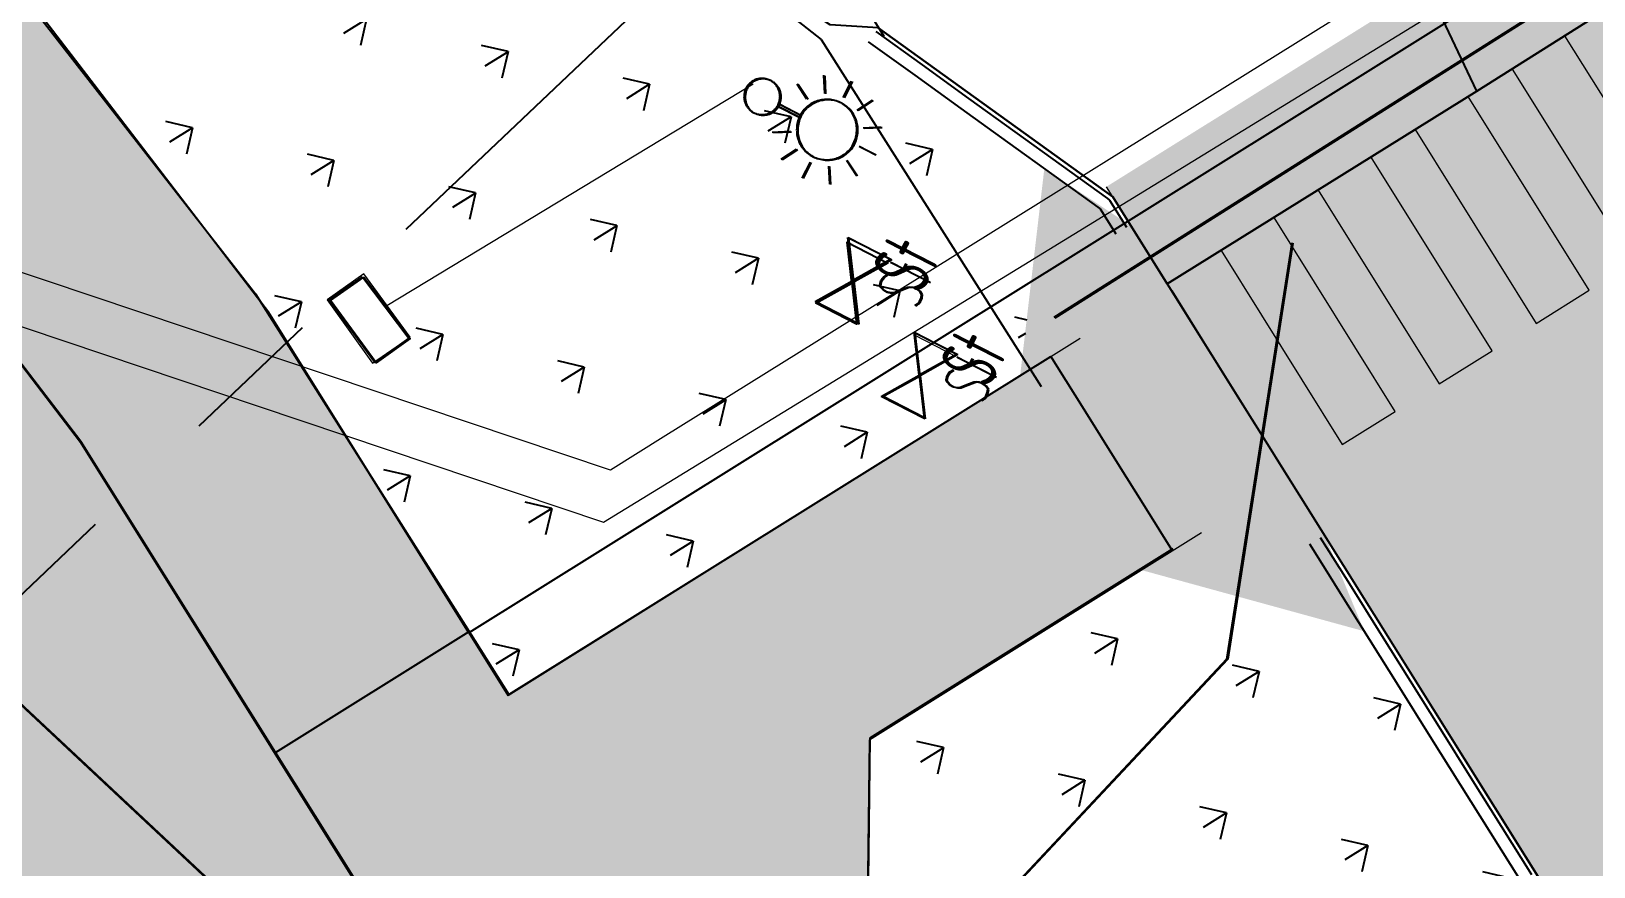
# Model space of a CAD drawing. Header units: metres. Extents: x 507649 to 508899, y 6966965 to 6967377.
# Drawn here: x 507816.89 to 507830.56, y 6967255.94 to 6967263.26 of the extents above; entities that cross this region are included whole.
import ezdxf

# ---------------------------------------------------------------- set-up
doc = ezdxf.new("R2010")
doc.units = ezdxf.units.M
doc.header["$PDMODE"] = 1
doc.linetypes.add('CENTER2', pattern=[10, 6.25, -1.25, 1.25, -1.25])
doc.layers.add('_PROP-BDY', color=6, linetype='Continuous', plot=False)
for name, color, linetype, lineweight in [('A-FLOR', 252, 'Continuous', 5), ('C-PRKG', 252, 'Continuous', 5), ('E_FEAT', 252, 'EXISTING_ELECTRICITY', 0), ('E_UG_LINES', 252, 'EXISTING_ELECTRICITY_UG', 0), ('RW_FEAT', 252, 'Continuous', 0), ('RW_UG_PIPES', 252, 'EXISTING_WAT_RECYCLED', 0), ('W_AG_PIPES_N', 252, 'EXISTING_WATER', 0)]:
    doc.layers.add(name, color=color, linetype=linetype, lineweight=lineweight)
for name, color, linetype in [('C_TEXT_2.5', 7, 'Continuous'), ('E_MANHOLE_PIT', 252, 'Continuous'), ('HATCH_LANDSCAPE', 1, 'Continuous'), ('HATCH_PAVEMENT_CARPARK', 254, 'Continuous'), ('KRB_LIP', 6, 'Continuous'), ('mga2020E_MANHOLE_PIT', 252, 'Continuous'), ('mga2020ROAD_KERB_BACK', 252, 'Continuous'), ('mga2020ROAD_KERB_LIP', 252, 'Continuous'), ('mga2020ROAD_TRACKS', 252, 'Continuous'), ('mga2020STR_POLES', 252, 'Continuous'), ('mga2020W_FEAT', 252, 'Continuous'), ('PAV_CREST SAG', 2, 'Continuous'), ('PAV_FOOTPATH', 101, 'Continuous'), ('ROAD_KERB_BACK', 252, 'Continuous'), ('ROAD_TRACKS', 252, 'Continuous'), ('STR_POLES', 252, 'Continuous'), ('TIN BORDER', 5, 'Continuous'), ('W_FEAT', 252, 'Continuous')]:
    doc.layers.add(name, color=color, linetype=linetype)
doc.layers.add('HATCH_PAVEMENT_FOOTPATH', color=7, linetype='Continuous', true_color=0xffe8a3)
doc.styles.get("Standard").update_dxf_attribs({"font": 'ARIALN.TTF'})
doc.styles.add('Style-INTL_ISO_EQUAL', font='ISOCP.shx')
doc.linetypes.add('EXISTING_ELECTRICITY', pattern='A,2,-2,2,-2,2,-2,["E",Standard,S=2.5,R=0,X=0,Y=-1.25],-3.4,2,-2,2,-2', length=23.4)
doc.linetypes.add('EXISTING_ELECTRICITY_UG', pattern='A,2,-2,2,-2,2,-2,["E-UG",Standard,S=2.5,R=0,X=0,Y=-1.25],-9.15,2,-2,2,-2', length=29.15)
doc.linetypes.add('EXISTING_WAT_RECYCLED', pattern='A,2,-2,2,-2,2,-2,["R",Standard,S=2.5,R=0,X=0,Y=-1.25],-4.4,2,-2,2,-2', length=24.4)
doc.linetypes.add('EXISTING_WATER', pattern='A,2,-2,2,-2,2,-2,["W",Standard,S=2.5,R=0,X=0,Y=-1.25],-4.4,2,-2,2,-2', length=24.4)
pattern_1 = [(212.013854887, (0, 0), (-0.28538859865, -1.2375190291), [0.238125, -1.557926224]), (167.013854887, (0, 0), (-0.28538859868, -1.23751902925), [0.238125, -1.031875]), (257.013854887, (0, 0), (1.23751902925, -0.28538859868), [0.238125, -1.031875])]

# ---------------------------------------------------------------- blocks, each defined once
blk = doc.blocks.new('XD_HATCH')
at = {"layer": 'HATCH_LANDSCAPE', "ltscale": 0.5}
h = blk.add_hatch(dxfattribs=at)
h.set_pattern_fill('GRASS', color=256, scale=0.05)
h.set_pattern_definition(pattern_1)
h.paths.add_polyline_path([(507794.222, 6967274.08), (507799.637, 6967276.387), (507801.684, 6967276.559), (507805.007, 6967276.383), (507808.254, 6967275.649), (507811.378, 6967274.496), (507814.336, 6967272.968), (507817.073, 6967271.072), (507817.745, 6967270.519), (507820.805, 6967267.431), (507821.846, 6967265.767), (507821.79, 6967265.393), (507822.719, 6967263.889), (507823.098, 6967263.741), (507823.805, 6967263.184), (507825.756, 6967262.054), (507825.659, 6967261.151), (507825.544, 6967260.238), (507821.071, 6967257.452), (507818.873, 6967260.93), (507816.037, 6967264.576), (507812.811, 6967267.433), (507809.602, 6967269.303), (507805.862, 6967270.623), (507801.806, 6967271.229), (507798.17, 6967271.049), (507795.569, 6967270.422)])
h = blk.add_hatch(dxfattribs=at)
h.set_pattern_fill('GRASS', color=256, scale=0.05)
h.set_pattern_definition(pattern_1)
h.paths.add_polyline_path([(507773.231, 6967254.54), (507795.189, 6967268.273), (507798.457, 6967269.061), (507801.707, 6967269.222), (507805.377, 6967268.673), (507808.761, 6967267.479), (507811.626, 6967265.822), (507814.67, 6967263.135), (507817.338, 6967259.647), (507819.03, 6967256.943), (507820.403, 6967254.749), (507825.14, 6967249.815), (507839.422, 6967226.928), (507827.015, 6967211.657), (507816.098, 6967209.536), (507803.586, 6967223.895), (507801.469, 6967222.054), (507795.94, 6967228.431), (507787.717, 6967237.882)])
h.paths.add_polyline_path([(507824.757, 6967208.878), (507817.842, 6967207.534), (507820.855, 6967204.075)])
h.paths.add_polyline_path([(507794.222, 6967274.08), (507795.57, 6967270.422), (507794.404, 6967270.141), (507792.722, 6967269.068), (507771.896, 6967256.079), (507768.875, 6967259.555), (507768.65, 6967260.737), (507773.111, 6967262.911), (507788.383, 6967269.83), (507789.065, 6967270.179), (507789.74, 6967270.665), (507790.114, 6967270.979), (507791.612, 6967272.233), (507793.783, 6967273.928)])
h = blk.add_hatch(dxfattribs=at)
h.set_pattern_fill('GRASS', color=256, scale=0.05)
h.set_pattern_definition(pattern_1)
edge = h.paths.add_edge_path()
edge.add_line((507828.555, 6967258.005), (507826.604, 6967258.541))
edge.add_line((507826.604, 6967258.541), (507824.231, 6967257.069))
edge.add_line((507824.231, 6967257.069), (507824.207, 6967255.079))
edge.add_line((507824.207, 6967255.079), (507828.218, 6967248.635))
edge.add_line((507828.218, 6967248.635), (507832.448, 6967251.279))
edge.add_arc((507832.157, 6967251.523), 0.379, 319.9561, 390.168)
edge.add_line((507832.485, 6967251.714), (507828.555, 6967258.005))
at = {"layer": 'HATCH_PAVEMENT_CARPARK'}
h = blk.add_hatch(color=256, dxfattribs=at)
h.dxf.hatch_style = 1
edge = h.paths.add_edge_path()
edge.add_spline(control_points=[(507831.606, 6967265.21), (507831.265, 6967264.998)], knot_values=[3.035082, 3.035082, 4.035082, 4.035082], weights=[1, 1], degree=1, periodic=0)
edge.add_spline(control_points=[(507831.265, 6967264.998), (507829.701, 6967264.021)], knot_values=[2.035082, 2.035082, 3.035082, 3.035082], weights=[1, 1], degree=1, periodic=0)
edge.add_spline(control_points=[(507829.701, 6967264.021), (507828.586, 6967263.324)], knot_values=[1.499683, 1.499683, 2.035082, 2.035082], weights=[1, 1], degree=1, periodic=0)
edge.add_line((507828.586, 6967263.324), (507826.3, 6967261.896))
edge.add_line((507826.3, 6967261.896), (507828.211, 6967258.838))
edge.add_line((507828.211, 6967258.838), (507832.612, 6967251.793))
edge.add_arc((507832.171, 6967251.525), 0.516, -46.2921, 31.2496, ccw=False)
edge.add_line((507832.528, 6967251.152), (507828.298, 6967248.508))
edge.add_line((507828.298, 6967248.508), (507834.868, 6967237.992))
edge.add_line((507834.868, 6967237.992), (507839.098, 6967240.635))
edge.add_arc((507839.266, 6967239.888), 0.765, 41.8437, 102.6277, ccw=False)
edge.add_line((507839.835, 6967240.399), (507840.636, 6967239.117))
edge.add_arc((507839.99, 6967239.015), 0.655, -54.842, 9.002, ccw=False)
edge.add_line((507840.367, 6967238.479), (507836.192, 6967235.871))
edge.add_line((507836.192, 6967235.871), (507842.869, 6967225.185))
edge.add_line((507842.869, 6967225.185), (507844.161, 6967223.118))
edge.add_line((507844.161, 6967223.118), (507853.466, 6967208.224))
edge.add_line((507853.466, 6967208.224), (507857.698, 6967210.865))
edge.add_arc((507857.878, 6967210.383), 0.514, 32.6567, 110.4711, ccw=False)
edge.add_line((507858.311, 6967210.661), (507859.105, 6967209.389))
edge.add_line((507859.105, 6967209.389), (507864.703, 6967212.886))
edge.add_line((507864.703, 6967212.886), (507863.908, 6967214.158))
edge.add_arc((507864.332, 6967214.423), 0.5, 121.996, 211.9999, ccw=False)
edge.add_line((507864.067, 6967214.847), (507868.223, 6967217.443))
edge.add_line((507868.223, 6967217.443), (507858.95, 6967232.285))
edge.add_line((507858.95, 6967232.285), (507854.794, 6967229.688))
edge.add_arc((507854.528, 6967230.106), 0.495, 211.4621, 302.5322, ccw=False)
edge.add_line((507854.105, 6967229.848), (507853.311, 6967231.12))
edge.add_arc((507853.734, 6967231.385), 0.499, 121.9038, 212.0841, ccw=False)
edge.add_line((507853.47, 6967231.809), (507857.625, 6967234.405))
edge.add_line((507857.625, 6967234.405), (507851.002, 6967245.006))
edge.add_line((507851.002, 6967245.006), (507846.923, 6967242.455))
edge.add_arc((507846.658, 6967242.879), 0.5, 211.996, 301.996, ccw=False)
edge.add_line((507846.234, 6967242.614), (507845.439, 6967243.886))
edge.add_arc((507845.863, 6967244.151), 0.5, 121.996, 211.996, ccw=False)
edge.add_line((507845.598, 6967244.575), (507849.678, 6967247.126))
edge.add_line((507849.678, 6967247.126), (507843.054, 6967257.727))
edge.add_line((507843.054, 6967257.727), (507842.22, 6967257.202))
edge.add_line((507842.22, 6967257.202), (507838.899, 6967255.131))
edge.add_arc((507838.634, 6967255.555), 0.5, 211.9931, 301.9996, ccw=False)
edge.add_line((507838.21, 6967255.29), (507833.485, 6967262.874))
edge.add_line((507833.485, 6967262.874), (507831.898, 6967265.393))
edge.add_line((507831.898, 6967265.393), (507831.606, 6967265.21))
at = {"layer": 'HATCH_PAVEMENT_FOOTPATH'}
h = blk.add_hatch(color=256, dxfattribs=at)
h.dxf.hatch_style = 1
h.paths.add_polyline_path([(507837.674, 6967229.365), (507837.66, 6967229.366), (507837.65, 6967229.36)], flags=17)
h.paths.add_polyline_path([(507818.855, 6967260.959), (507815.988, 6967264.639), (507812.8, 6967267.453), (507809.602, 6967269.303), (507805.862, 6967270.623), (507801.806, 6967271.229), (507798.17, 6967271.049), (507794.404, 6967270.141), (507771.896, 6967256.079), (507773.231, 6967254.54), (507795.189, 6967268.273), (507798.457, 6967269.061), (507801.707, 6967269.222), (507805.377, 6967268.673), (507808.761, 6967267.479), (507811.626, 6967265.822), (507814.67, 6967263.135), (507817.327, 6967259.667), (507819.03, 6967256.943), (507820.723, 6967258.002)])
h.paths.add_polyline_path([(507824.757, 6967208.878), (507820.855, 6967204.075), (507817.842, 6967207.534)], flags=16)
h.paths.add_polyline_path([(507775.2, 6967252.277), (507773.231, 6967254.54), (507771.896, 6967256.079), (507768.875, 6967259.555), (507765.433, 6967257.405), (507766.528, 6967255.653), (507766.711, 6967255.442), (507767.008, 6967255.096), (507767.548, 6967254.475), (507769.136, 6967252.736), (507770.042, 6967251.71), (507770.691, 6967250.96), (507784.442, 6967235.056), (507795.488, 6967222.359), (507798.546, 6967218.885), (507825.752, 6967187.514), (507829.311, 6967190.607), (507824.766, 6967203.095), (507841.624, 6967217.742), (507841.636, 6967217.752), (507842.574, 6967216.249), (507846.702, 6967218.854), (507843.954, 6967223.166), (507842.821, 6967224.979), (507836.04, 6967235.833), (507834.874, 6967237.698), (507828.091, 6967248.556), (507828.218, 6967248.635), (507824.207, 6967255.079), (507824.231, 6967257.069), (507826.604, 6967258.541), (507828.555, 6967258.005), (507828.211, 6967258.838), (507826.515, 6967261.552), (507825.756, 6967262.054), (507825.544, 6967260.238), (507821.071, 6967257.452), (507820.723, 6967258.002), (507819.03, 6967256.943), (507820.403, 6967254.749), (507825.14, 6967249.815), (507839.422, 6967226.928), (507827.015, 6967211.657), (507816.098, 6967209.536), (507803.586, 6967223.895), (507801.469, 6967222.054), (507795.929, 6967228.451), (507787.704, 6967237.904)])
blk = doc.blocks.new('BAC S ELPS')
for p, q in [((-2.0922, 3.7857), (-2.2711, 3.681)), ((-1.909, 3.8815), (-2.0922, 3.7857)), ((-1.7216, 3.9683), (-1.909, 3.8815)), ((-1.5306, 4.046), (-1.7216, 3.9683)), ((-1.3362, 4.1143), (-1.5306, 4.046)), ((-1.1388, 4.1732), (-1.3362, 4.1143)), ((-0.9387, 4.2227), (-1.1388, 4.1732)), ((-0.7364, 4.2624), (-0.9387, 4.2227)), ((-0.5322, 4.2924), (-0.7364, 4.2624)), ((-0.3263, 4.3125), (-0.5322, 4.2924)), ((-0.1193, 4.3226), (-0.3263, 4.3125)), ((0.0887, 4.3225), (-0.1193, 4.3226)), ((0.2971, 4.3122), (0.0887, 4.3225)), ((0.5057, 4.2915), (0.2971, 4.3122)), ((0.7141, 4.2602), (0.5057, 4.2915)), ((0.9219, 4.2184), (0.7141, 4.2602)), ((1.1288, 4.1658), (0.9219, 4.2184)), ((1.3344, 4.1023), (1.1288, 4.1658)), ((1.5385, 4.0278), (1.3344, 4.1023)), ((1.7405, 3.9422), (1.5385, 4.0278)), ((1.9403, 3.8453), (1.7405, 3.9422)), ((2.3221, 3.6233), (2.1349, 3.7385)), ((14.8872, 0.7761), (14.6755, 5.08)), ((-4.2829, 0.1895), (-4.2879, -0.0288)), ((-4.2671, 0.409), (-4.2829, 0.1895)), ((-4.2405, 0.6295), (-4.2671, 0.409)), ((-4.2029, 0.8506), (-4.2405, 0.6295)), ((-4.1542, 1.0718), (-4.2029, 0.8506)), ((-4.0942, 1.293), (-4.1542, 1.0718)), ((-4.0228, 1.5138), (-4.0942, 1.293)), ((-3.9398, 1.7338), (-4.0228, 1.5138)), ((-3.8451, 1.9528), (-3.9398, 1.7338)), ((-3.7385, 2.1703), (-3.8451, 1.9528)), ((-3.6234, 2.3574), (-3.7385, 2.1703)), ((-3.5003, 2.5369), (-3.6234, 2.3574)), ((-3.3695, 2.7085), (-3.5003, 2.5369)), ((-3.2316, 2.8722), (-3.3695, 2.7085)), ((-3.0867, 3.0279), (-3.2316, 2.8722)), ((-2.9352, 3.1753), (-3.0867, 3.0279)), ((-2.7776, 3.3145), (-2.9352, 3.1753)), ((-2.6141, 3.4452), (-2.7776, 3.3145)), ((-2.4452, 3.5674), (-2.6141, 3.4452)), ((-2.2711, 3.681), (-2.4452, 3.5674)), ((2.5014, 3.5001), (2.3221, 3.6233)), ((2.673, 3.3692), (2.5014, 3.5001)), ((2.8365, 3.2308), (2.673, 3.3692)), ((2.9918, 3.0854), (2.8365, 3.2308)), ((3.1389, 2.9332), (2.9918, 3.0854)), ((3.2775, 2.7745), (3.1389, 2.9332)), ((3.4076, 2.6097), (3.2775, 2.7745)), ((3.5289, 2.4391), (3.4076, 2.6097)), ((3.6414, 2.2631), (3.5289, 2.4391)), ((3.7449, 2.0818), (3.6414, 2.2631)), ((3.8393, 1.8957), (3.7449, 2.0818)), ((3.9243, 1.7051), (3.8393, 1.8957)), ((3.9999, 1.5102), (3.9243, 1.7051)), ((4.066, 1.3115), (3.9999, 1.5102)), ((4.1224, 1.1091), (4.066, 1.3115)), ((4.1689, 0.9035), (4.1224, 1.1091)), ((4.2054, 0.695), (4.1689, 0.9035)), ((4.2318, 0.4839), (4.2054, 0.695)), ((4.2479, 0.2704), (4.2318, 0.4839)), ((4.2536, 0.055), (4.2479, 0.2704)), ((4.2487, -0.1621), (4.2536, 0.055)), ((10.6539, -0.5997), (8.3255, 2.9986)), ((19.2616, -0.1764), (21.2372, 3.6689)), ((-4.2879, -0.0288), (-4.2823, -0.2456)), ((-4.2823, -0.2456), (-4.2663, -0.4604)), ((-4.2663, -0.4604), (-4.2401, -0.6731)), ((-4.2401, -0.6731), (-4.2036, -0.8831)), ((-4.2036, -0.8831), (-4.1572, -1.0902)), ((-4.1572, -1.0902), (-4.1009, -1.2941)), ((-4.1009, -1.2941), (-4.0349, -1.4945)), ((-4.0349, -1.4945), (-3.9594, -1.6909)), ((-3.9594, -1.6909), (-3.8744, -1.8831)), ((-3.8744, -1.8831), (-3.7801, -2.0707)), ((-3.7801, -2.0707), (-3.6766, -2.2535)), ((-3.6766, -2.2535), (-3.5642, -2.431)), ((-3.5642, -2.431), (-3.4429, -2.6029)), ((-3.4429, -2.6029), (-3.3128, -2.769)), ((-3.3128, -2.769), (-3.1742, -2.9288)), ((-3.1742, -2.9288), (-3.0271, -3.0821)), ((-3.0271, -3.0821), (-2.8718, -3.2284)), ((-2.8718, -3.2284), (-2.7083, -3.3676)), ((-2.7083, -3.3676), (-2.5368, -3.4992)), ((-2.5368, -3.4992), (-2.3574, -3.6229)), ((-2.3574, -3.6229), (-2.1703, -3.7383)), ((2.0621, -3.7621), (2.2435, -3.6584)), ((2.2435, -3.6584), (2.4195, -3.5455)), ((2.4195, -3.5455), (2.5898, -3.4237)), ((2.5898, -3.4237), (2.7541, -3.2929)), ((2.7541, -3.2929), (2.912, -3.1534)), ((2.912, -3.1534), (3.0632, -3.0051)), ((3.0632, -3.0051), (3.2073, -2.8484)), ((3.2073, -2.8484), (3.344, -2.6831)), ((3.344, -2.6831), (3.4729, -2.5096)), ((3.4729, -2.5096), (3.5938, -2.3279)), ((3.5938, -2.3279), (3.7063, -2.138)), ((3.6689, -2.2225), (8.8194, -4.833)), ((3.7063, -2.138), (3.8126, -1.9204)), ((3.8126, -1.9204), (3.907, -1.7014)), ((3.907, -1.7014), (3.9898, -1.4817)), ((3.9511, -1.6933), (9.0664, -4.3391)), ((3.9898, -1.4817), (4.061, -1.2613)), ((4.061, -1.2613), (4.1208, -1.0407)), ((4.1208, -1.0407), (4.1693, -0.8201)), ((4.1693, -0.8201), (4.2067, -0.6)), ((4.2067, -0.6), (4.2331, -0.3805)), ((4.2331, -0.3805), (4.2487, -0.1621)), ((9.5037, -3.6506), (9.2974, -3.9497)), ((9.7227, -3.3645), (9.5037, -3.6506)), ((9.9538, -3.0916), (9.7227, -3.3645)), ((10.1964, -2.8322), (9.9538, -3.0916)), ((10.45, -2.5863), (10.1964, -2.8322)), ((10.7139, -2.3542), (10.45, -2.5863)), ((10.9877, -2.1361), (10.7139, -2.3542)), ((11.2705, -1.9323), (10.9877, -2.1361)), ((11.562, -1.7428), (11.2705, -1.9323)), ((11.8615, -1.568), (11.562, -1.7428)), ((12.1684, -1.4079), (11.8615, -1.568)), ((12.4821, -1.2629), (12.1684, -1.4079)), ((12.8021, -1.133), (12.4821, -1.2629)), ((13.1277, -1.0186), (12.8021, -1.133)), ((13.4584, -0.9198), (13.1277, -1.0186)), ((13.7936, -0.8368), (13.4584, -0.9198)), ((14.1326, -0.7698), (13.7936, -0.8368)), ((14.475, -0.719), (14.1326, -0.7698)), ((14.82, -0.6846), (14.475, -0.719)), ((15.1672, -0.6668), (14.82, -0.6846)), ((15.5159, -0.6658), (15.1672, -0.6668)), ((15.8656, -0.6818), (15.5159, -0.6658)), ((16.2156, -0.7151), (15.8656, -0.6818)), ((16.5655, -0.7657), (16.2156, -0.7151)), ((16.9144, -0.834), (16.5655, -0.7657)), ((17.262, -0.92), (16.9144, -0.834)), ((17.6076, -1.0241), (17.262, -0.92)), ((17.9507, -1.1464), (17.6076, -1.0241)), ((18.2905, -1.2871), (17.9507, -1.1464)), ((18.6266, -1.4464), (18.2905, -1.2871)), ((19.2626, -1.8127), (18.951, -1.6224)), ((19.5611, -2.0169), (19.2626, -1.8127)), ((19.8463, -2.2342), (19.5611, -2.0169)), ((20.1181, -2.4642), (19.8463, -2.2342)), ((20.3762, -2.7063), (20.1181, -2.4642)), ((20.6203, -2.96), (20.3762, -2.7063)), ((20.8503, -3.2247), (20.6203, -2.96)), ((21.0659, -3.4998), (20.8503, -3.2247)), ((21.2669, -3.7848), (21.0659, -3.4998)), ((22.5778, -3.175), (26.2114, -0.8114)), ((-2.1703, -3.7383), (-1.9528, -3.8418)), ((-1.9528, -3.8418), (-1.7338, -3.9338)), ((-1.7338, -3.9338), (-1.5138, -4.0145)), ((-1.5138, -4.0145), (-1.2931, -4.0839)), ((-1.2931, -4.0839), (-1.072, -4.1422)), ((-1.072, -4.1422), (-0.8508, -4.1895)), ((-0.8508, -4.1895), (-0.6299, -4.2259)), ((-0.6299, -4.2259), (-0.4096, -4.2516)), ((-0.4096, -4.2516), (-0.1903, -4.2666)), ((-0.1903, -4.2666), (0.0278, -4.2711)), ((0.0278, -4.2711), (0.2442, -4.2651)), ((0.2442, -4.2651), (0.4586, -4.2489)), ((0.4586, -4.2489), (0.6707, -4.2225)), ((0.6707, -4.2225), (0.8802, -4.186)), ((0.8802, -4.186), (1.0866, -4.1395)), ((1.0866, -4.1395), (1.2897, -4.0832)), ((1.2897, -4.0832), (1.4892, -4.0172)), ((1.4892, -4.0172), (1.6846, -3.9416)), ((1.6846, -3.9416), (1.8757, -3.8565)), ((1.8757, -3.8565), (2.0621, -3.7621)), ((8.2363, -7.1948), (8.2112, -7.5601)), ((8.2794, -6.8278), (8.2363, -7.1948)), ((8.3407, -6.4599), (8.2794, -6.8278)), ((8.4204, -6.0915), (8.3407, -6.4599)), ((8.5189, -5.7231), (8.4204, -6.0915)), ((8.6363, -5.3554), (8.5189, -5.7231)), ((8.7729, -4.9889), (8.6363, -5.3554)), ((8.9288, -4.6241), (8.7729, -4.9889)), ((9.1044, -4.2616), (8.9288, -4.6241)), ((9.2974, -3.9497), (9.1044, -4.2616)), ((21.4531, -4.0792), (21.2669, -3.7848)), ((21.6243, -4.3824), (21.4531, -4.0792)), ((21.7803, -4.6937), (21.6243, -4.3824)), ((21.9208, -5.0128), (21.7803, -4.6937)), ((22.0456, -5.339), (21.9208, -5.0128)), ((22.1545, -5.6717), (22.0456, -5.339)), ((22.2473, -6.0105), (22.1545, -5.6717)), ((22.3237, -6.3547), (22.2473, -6.0105)), ((22.3836, -6.7039), (22.3237, -6.3547)), ((22.4267, -7.0574), (22.3836, -6.7039)), ((22.4528, -7.4147), (22.4267, -7.0574)), ((23.9536, -7.4083), (28.2575, -7.1966)), ((6.738, -8.2902), (2.4341, -8.5019)), ((8.2112, -7.5601), (8.2039, -7.9234)), ((8.2039, -7.9234), (8.2141, -8.2839)), ((8.2141, -8.2839), (8.2416, -8.6412)), ((8.2416, -8.6412), (8.2862, -8.9947)), ((8.2862, -8.9947), (8.3476, -9.3438)), ((8.3476, -9.3438), (8.4255, -9.688)), ((8.4255, -9.688), (8.5199, -10.0268)), ((8.5199, -10.0268), (8.6304, -10.3596)), ((8.6304, -10.3596), (8.7568, -10.6857)), ((8.7568, -10.6857), (8.8988, -11.0048)), ((8.8988, -11.0048), (9.0563, -11.3162)), ((21.5551, -11.437), (21.7305, -11.0745)), ((21.7305, -11.0745), (21.8864, -10.7097)), ((21.8864, -10.7097), (22.0232, -10.3432)), ((22.0232, -10.3432), (22.141, -9.9754)), ((22.141, -9.9754), (22.2401, -9.6071)), ((22.2401, -9.6071), (22.3206, -9.2387)), ((22.3206, -9.2387), (22.3828, -8.8707)), ((22.3828, -8.8707), (22.4269, -8.5038)), ((22.4269, -8.5038), (22.4531, -8.1384)), ((22.4617, -7.7752), (22.4528, -7.4147)), ((22.4531, -8.1384), (22.4617, -7.7752)), ((8.1139, -12.5236), (4.4803, -14.8872)), ((9.0563, -11.3162), (9.229, -11.6193)), ((9.229, -11.6193), (9.4166, -11.9137)), ((9.4166, -11.9137), (9.619, -12.1987)), ((9.619, -12.1987), (9.8359, -12.4739)), ((9.8359, -12.4739), (10.0671, -12.7385)), ((10.0671, -12.7385), (10.3122, -12.9922)), ((10.3122, -12.9922), (10.5712, -13.2343)), ((10.5712, -13.2343), (10.8438, -13.4644)), ((10.8438, -13.4644), (11.1296, -13.6817)), ((11.1296, -13.6817), (11.4286, -13.8858)), ((11.4286, -13.8858), (11.7405, -14.0762)), ((11.7405, -14.0762), (12.103, -14.2515)), ((12.103, -14.2515), (12.4678, -14.4071)), ((12.4678, -14.4071), (12.8343, -14.5434)), ((12.8343, -14.5434), (13.202, -14.6606)), ((13.202, -14.6606), (13.5704, -14.7589)), ((13.5704, -14.7589), (13.9388, -14.8384)), ((16.8227, -14.8304), (17.1669, -14.7524)), ((17.1669, -14.7524), (17.5057, -14.6579)), ((17.5057, -14.6579), (17.8385, -14.5474)), ((17.8385, -14.5474), (18.1646, -14.4209)), ((18.1646, -14.4209), (18.4837, -14.2788)), ((18.4837, -14.2788), (18.7951, -14.1213)), ((18.7951, -14.1213), (19.0982, -13.9486)), ((19.0982, -13.9486), (19.3926, -13.7609)), ((19.3926, -13.7609), (19.6776, -13.5585)), ((19.6776, -13.5585), (19.9528, -13.3416)), ((19.9528, -13.3416), (20.2174, -13.1104)), ((20.2174, -13.1104), (20.4711, -12.8652)), ((20.4711, -12.8652), (20.7132, -12.6062)), ((20.7132, -12.6062), (20.9433, -12.3337)), ((20.9433, -12.3337), (21.1606, -12.0478)), ((21.1606, -12.0478), (21.3647, -11.7488)), ((21.3647, -11.7488), (21.5551, -11.437)), ((23.0011, -11.7827), (26.8464, -13.723)), ((11.3947, -15.5222), (9.4544, -19.3675)), ((13.9388, -14.8384), (14.3068, -14.8996)), ((14.3068, -14.8996), (14.6737, -14.9425)), ((14.6737, -14.9425), (15.039, -14.9674)), ((15.039, -14.9674), (15.4023, -14.9746)), ((15.4023, -14.9746), (15.7628, -14.9642)), ((15.7628, -14.9642), (16.1201, -14.9366)), ((15.7691, -16.4747), (15.9808, -20.7786)), ((16.1201, -14.9366), (16.4736, -14.8919)), ((16.4736, -14.8919), (16.8227, -14.8304)), ((20.0025, -15.0989), (22.3661, -18.6972))]:
    blk.add_line(p, q)
blk = doc.blocks.new('BAC W SV')
for p, q in [((0, 0), (-1.1289, 9.9836)), ((-1.1289, 9.9836), (8.7842, 4.9036)), ((8.7842, 4.9036), (0, 0)), ((17.7236, -0.4233), (8.7418, 4.1734)), ((11.37, 1.9932), (12.3578, 3.9229)), ((-8.7489, -4.9036), (0, 0)), ((0, 0), (1.1642, -9.9836)), ((6.2794, -1.0231), (6.4911, 0)), ((6.4911, 0), (6.8086, 0.4233)), ((6.8086, 0.4233), (7.0908, 0.7761)), ((7.0908, 0.7761), (7.8669, 1.3053)), ((6.4911, -1.5875), (6.2794, -1.0231)), ((7.0556, -2.1872), (6.4911, -1.5875)), ((7.7964, -2.6458), (7.0556, -2.1872)), ((8.7842, -2.8928), (7.7964, -2.6458)), ((9.4897, -2.8575), (8.7842, -2.8928)), ((11.0772, -2.2225), (9.4897, -2.8575)), ((12.6647, -1.6228), (11.0772, -2.2225)), ((13.2292, -1.5169), (12.6647, -1.6228)), ((13.9347, -1.6228), (13.2292, -1.5169)), ((14.605, -1.905), (13.9347, -1.6228)), ((15.4164, -2.4342), (14.605, -1.905)), ((15.9103, -3.2103), (15.4164, -2.4342)), ((15.8044, -3.9864), (15.9103, -3.2103)), ((1.1642, -9.9836), (-8.7489, -4.9036)), ((14.3581, -5.8208), (15.0283, -5.3269)), ((15.0283, -5.3269), (15.4517, -4.8331)), ((15.4517, -4.8331), (15.8044, -3.9864))]:
    blk.add_line(p, q)
blk = doc.blocks.new('W-SV_2')
at = {"layer": 'W_FEAT', "flags": 128}
for points in [[(0, 0), (-0.041, 0.358), (0.315, 0.176)], [(0, 0), (0.041, -0.358), (-0.315, -0.176)]]:
    blk.add_lwpolyline(points, close=True, dxfattribs=at)
at = {"layer": 'W_FEAT', "style": 'Style-INTL_ISO_EQUAL', "width": 0.65}
blk.add_text('St', height=0.5, rotation=62.9, dxfattribs=at).set_placement((0.609, -0.11))
blk = doc.blocks.new('RW-SV_1')
at = {"layer": 'RW_FEAT', "flags": 128}
for points in [[(0, 0), (-0.041, 0.358), (0.315, 0.176)], [(0, 0), (0.041, -0.358), (-0.315, -0.176)]]:
    blk.add_lwpolyline(points, close=True, dxfattribs=at)
at = {"layer": 'RW_FEAT'}
blk.add_point((0, 0), dxfattribs=at)
at = {"layer": 'RW_FEAT', "style": 'Style-INTL_ISO_EQUAL', "width": 0.65}
blk.add_text('St', height=0.5, rotation=62.9, dxfattribs=at).set_placement((0.606, -0.121))
blk = doc.blocks.new('XE_SURVEY')
at = {"layer": 'E_FEAT', "flags": 128}
blk.add_lwpolyline([(507819.802, 6967261.132), (507819.482, 6967260.905), (507819.878, 6967260.351), (507820.208, 6967260.578)], close=True, dxfattribs=at)
at = {"layer": 'E_MANHOLE_PIT'}
blk.add_polyline3d([(507819.792, 6967261.107, 4.861), (507820.198, 6967260.57, 4.885), (507819.899, 6967260.358, 4.878), (507819.501, 6967260.904, 4.86), (507819.792, 6967261.107, 4.861)], dxfattribs=at)
at = {"layer": 'E_UG_LINES', "flags": 128}
blk.add_lwpolyline([(507820.005, 6967260.855), (507823.208, 6967262.797)], dxfattribs=at)
at = {"layer": 'mga2020E_MANHOLE_PIT'}
blk.add_polyline3d([(507819.804, 6967261.103, 4.861), (507820.21, 6967260.566, 4.885), (507819.91, 6967260.354, 4.878), (507819.512, 6967260.9, 4.86), (507819.804, 6967261.103, 4.861)], dxfattribs=at)
at = {"layer": 'mga2020ROAD_KERB_BACK'}
for points in [[(507814.336, 6967272.968, 4.919), (507817.073, 6967271.072, 4.895), (507817.745, 6967270.519, 4.889), (507820.805, 6967267.431, 4.836), (507821.846, 6967265.767, 4.825), (507821.79, 6967265.393, 4.818), (507822.719, 6967263.889, 4.802), (507823.098, 6967263.741, 4.793), (507823.805, 6967263.184, 4.791), (507825.728, 6967260.147, 4.754)], [(507839.945, 6967269.615, 4.651), (507832.765, 6967265.119, 4.861), (507825.849, 6967260.746, 4.645)]]:
    blk.add_polyline3d(points, dxfattribs=at)
at = {"layer": 'mga2020ROAD_KERB_LIP'}
blk.add_polyline3d([(507824.355, 6967263.211, 4.684), (507823.082, 6967265.259, 4.692), (507821.505, 6967267.308, 4.716), (507821.133, 6967267.745, 4.722), (507818.028, 6967270.874, 4.778), (507818.019, 6967270.882, 4.778), (507815.35, 6967272.873, 4.798)], dxfattribs=at)
at = {"layer": 'mga2020ROAD_TRACKS'}
blk.add_polyline3d([(507827.93, 6967261.401, 4.772), (507827.36, 6967257.76, 4.952), (507824.082, 6967254.26, 5.077), (507819.777, 6967254.587, 5.126), (507812.893, 6967261.029, 5.014), (507804.114, 6967265.386, 5.027), (507794.202, 6967257.181, 5.029), (507791.364, 6967249.609, 5.026), (507795.088, 6967241.356, 4.925), (507790.361, 6967234.299, 4.745), (507789.06, 6967224.782, 4.633), (507796.583, 6967211.221, 4.62), (507802.625, 6967206.289, 4.622), (507812.319, 6967205.568, 4.742)], dxfattribs=at)
at = {"layer": 'mga2020STR_POLES'}
blk.add_point((507823.297, 6967262.68, 4.934), dxfattribs=at)
blk.add_point((507823.297, 6967262.68, 4.934), dxfattribs=at)
at = {"layer": 'mga2020W_FEAT'}
for p in [(507824.09, 6967261.071, 4.785), (507824.09, 6967261.071, 4.785), (507824.669, 6967260.241, 4.782), (507824.669, 6967260.241, 4.782)]:
    blk.add_point(p, dxfattribs=at)
at = {"layer": 'ROAD_KERB_BACK'}
blk.add_polyline3d([(507839.942, 6967269.622, 4.651), (507832.759, 6967265.124, 4.861), (507825.84, 6967260.75, 4.645)], dxfattribs=at)
at = {"layer": 'ROAD_TRACKS'}
blk.add_polyline3d([(507827.922, 6967261.405, 4.772), (507827.351, 6967257.762, 4.952), (507824.072, 6967254.261, 5.077), (507819.765, 6967254.588, 5.126), (507812.879, 6967261.034, 5.014), (507804.096, 6967265.392, 5.027), (507794.18, 6967257.184, 5.029), (507791.341, 6967249.609, 5.026), (507795.066, 6967241.352, 4.925), (507790.337, 6967234.292, 4.745), (507789.035, 6967224.772, 4.633), (507796.561, 6967211.205, 4.62), (507802.604, 6967206.271, 4.622), (507812.303, 6967205.549, 4.742)], dxfattribs=at)
at = {"layer": 'RW_UG_PIPES', "flags": 128}
blk.add_lwpolyline([(507784.952, 6967326.004), (507786.663, 6967323.262), (507788.1, 6967321.217), (507788.736, 6967320.326), (507789.078, 6967320.109), (507789.399, 6967319.731), (507793.101, 6967314.871), (507792.594, 6967310.51), (507792.19, 6967307.033), (507791.585, 6967303.119), (507790.983, 6967299.125), (507790.419, 6967295.671), (507789.603, 6967290.234), (507789.438, 6967288.18), (507788.972, 6967288.18), (507785.981, 6967288.408), (507784.484, 6967288.509), (507783.486, 6967288.561), (507782.691, 6967288.036), (507782.595, 6967287.243), (507782.365, 6967285.348), (507785.363, 6967280.629), (507789.117, 6967274.72), (507792.871, 6967268.812), (507793.286, 6967268.577), (507798.499, 6967266.825), (507804.187, 6967264.914), (507808.926, 6967263.321), (507814.14, 6967261.569), (507818.879, 6967259.976), (507821.901, 6967258.96), (507825.578, 6967261.212), (507831.542, 6967264.877), (507837.911, 6967268.838), (507843.021, 6967271.983), (507843.446, 6967272.246), (507843.861, 6967272.525)], dxfattribs=at)
at = {"layer": 'W_AG_PIPES_N', "flags": 128}
blk.add_lwpolyline([(507844.072, 6967273.175), (507843.754, 6967273.01), (507842.362, 6967272.139), (507835.577, 6967267.902), (507822.422, 6967259.703), (507821.962, 6967259.415), (507815.366, 6967261.628), (507800.682, 6967266.591), (507793.221, 6967269.127), (507782.804, 6967285.638), (507783.306, 6967289.294)], dxfattribs=at)
at = {"layer": 'mga2020STR_POLES', "xscale": 0.03685633239179731, "yscale": 0.03685633239179731, "zscale": 0.03685633239179731, "rotation": 0.001583333339407246}
blk.add_blockref('BAC S ELPS', (507823.297, 6967262.68, 4.934), dxfattribs=at)
at = {"layer": 'mga2020W_FEAT', "xscale": 0.03775943841798091, "yscale": 0.03775943841798091, "zscale": 0.03775943841798091, "rotation": 0.001583333339407246}
for p in [(507824.09, 6967261.071, 4.785), (507824.669, 6967260.241, 4.782)]:
    blk.add_blockref('BAC W SV', p, dxfattribs=at)
at = {"layer": 'RW_FEAT'}
blk.add_blockref('RW-SV_1', (507824.665, 6967260.238), dxfattribs=at)
at = {"layer": 'STR_POLES', "xscale": 0.03687157017581594, "yscale": 0.03687157017581594, "zscale": 0.03687157017581594}
blk.add_blockref('BAC S ELPS', (507823.287, 6967262.684, 4.934), dxfattribs=at)
at = {"layer": 'W_FEAT', "xscale": 0.03777504957975257, "yscale": 0.03777504957975257, "zscale": 0.03777504957975257}
for p in [(507824.081, 6967261.075, 4.785), (507824.66, 6967260.245, 4.782)]:
    blk.add_blockref('BAC W SV', p, dxfattribs=at)
at = {"layer": 'W_FEAT'}
blk.add_blockref('W-SV_2', (507824.072, 6967261.052), dxfattribs=at)
blk = doc.blocks.new('25027_BNP_Skygate Play-Sheet - 000101 - SITE PLAN')
at = {"layer": '_PROP-BDY'}
for p, q in [((-2253993.38, 3965943.92), (-2249890.87, 3966334.42)), ((-2257300.52, 3949090.85), (-2257300.52, 3965943.92)), ((-2257300.52, 3965943.92), (-2253993.38, 3965943.92))]:
    blk.add_line(p, q, dxfattribs=at)
at = {"layer": 'A-FLOR'}
for p, q in [((-2249739.22, 3968357.9), (-2254088.35, 3967943.92)), ((-2254088.35, 3967943.92), (-2259888.35, 3967943.92)), ((-2253993.38, 3965943.92), (-2249356.12, 3966385.32)), ((-2257951.51, 3960043.92), (-2257951.51, 3965943.92)), ((-2257951.51, 3965943.92), (-2253993.38, 3965943.92))]:
    blk.add_line(p, q, dxfattribs=at)
at = {"layer": 'C-PRKG'}
for p, q in [((-2261626.32, 3964543.92), (-2259951.51, 3963468.4)), ((-2259951.51, 3963468.4), (-2259951.51, 3960043.92)), ((-2269358.28, 3959143.92), (-2256945.88, 3959143.92)), ((-2257951.51, 3958590.32), (-2259951.51, 3958590.32)), ((-2259951.51, 3958590.32), (-2259951.51, 3958043.92)), ((-2257951.51, 3958043.92), (-2257951.51, 3958590.32)), ((-2259951.51, 3958043.92), (-2257951.51, 3958043.92)), ((-2257951.51, 3957590.32), (-2259951.51, 3957590.32)), ((-2259951.51, 3957590.32), (-2259951.51, 3957043.92)), ((-2257951.51, 3957043.92), (-2257951.51, 3957590.32)), ((-2259951.51, 3957043.92), (-2257951.51, 3957043.92)), ((-2257951.51, 3956590.32), (-2259951.51, 3956590.32)), ((-2259951.51, 3956590.32), (-2259951.51, 3956043.92)), ((-2257951.51, 3956043.92), (-2257951.51, 3956590.32)), ((-2259951.51, 3956043.92), (-2257951.51, 3956043.92)), ((-2257951.51, 3955590.32), (-2259951.51, 3955590.32)), ((-2257951.51, 3955043.92), (-2257951.51, 3955590.32)), ((-2259951.51, 3955043.92), (-2257951.51, 3955043.92))]:
    blk.add_line(p, q, dxfattribs=at)
blk = doc.blocks.new('XE_ARCH')
at = {"xscale": 0.001, "yscale": 0.001, "zscale": 0.001, "rotation": 121.996}
blk.add_blockref('25027_BNP_Skygate Play-Sheet - 000101 - SITE PLAN', (509988.126, 6971273.77), dxfattribs=at)
blk = doc.blocks.new('A$Cbbbd136e')
at = {"layer": 'TIN BORDER'}
blk.add_lwpolyline([(507831.782, 6967285.65, 0.128448), (507830.602, 6967280.735), (507830.812, 6967270.263, 0.003935), (507830.817, 6967270.08, 0.039049), (507831.023, 6967268.274, 0.085909), (507832.435, 6967264.559), (507832.432, 6967264.557), (507829.538, 6967262.731), (507826.831, 6967261.046), (507826.831, 6967261.046), (507826.356, 6967261.806), (507824.304, 6967263.286), (507823.884, 6967263.311), (507822.829, 6967263.997), (507821.922, 6967265.466), (507820.928, 6967267.52), (507817.169, 6967271.188), (507813.845, 6967273.615)], format="xyb", dxfattribs=at)
blk = doc.blocks.new('XD_DESIGN BASE_1')
at = {"layer": 'KRB_LIP'}
blk.add_polyline3d([(507824.304, 6967263.286, 4.684), (507826.356, 6967261.806, 4.709), (507826.831, 6967261.046, 4.714), (507826.831, 6967261.046, 4.714), (507828.37, 6967258.583, 4.75), (507832.618, 6967251.792, 4.83), (507832.678, 6967251.416, 4.832), (507832.456, 6967251.106, 4.833), (507832.456, 6967251.106, 4.833), (507828.298, 6967248.508, 4.85), (507834.921, 6967237.907, 4.9)], dxfattribs=at)
at = {"layer": 'PAV_CREST SAG'}
for points in [[(507829.538, 6967262.731, 4.803), (507825.668, 6967270.901, 4.863)], [(507826.831, 6967261.046, 4.714), (507829.538, 6967262.731, 4.803), (507832.432, 6967264.557, 4.862)], [(507824.281, 6967263.254, 4.834), (507824.686, 6967262.961, 4.839), (507825.092, 6967262.669, 4.844), (507825.497, 6967262.377, 4.849), (507825.903, 6967262.084, 4.854), (507826.308, 6967261.792, 4.859), (507826.327, 6967261.778, 4.859), (507826.475, 6967261.541, 4.861)], [(507824.216, 6967263.165, 4.834), (507824.622, 6967262.872, 4.839), (507825.027, 6967262.58, 4.844), (507825.433, 6967262.287, 4.849), (507825.838, 6967261.995, 4.854), (507826.244, 6967261.702, 4.859), (507826.245, 6967261.702, 4.859), (507826.382, 6967261.483, 4.861)], [(507824.216, 6967263.165, 4.834), (507824.622, 6967262.872, 4.839), (507825.027, 6967262.58, 4.844), (507825.433, 6967262.287, 4.849), (507825.838, 6967261.995, 4.854), (507826.244, 6967261.702, 4.859), (507826.245, 6967261.702, 4.859), (507826.382, 6967261.483, 4.861)], [(507826.828, 6967261.051, 4.714), (507826.831, 6967261.046, 4.714), (507826.831, 6967261.046, 4.714), (507826.87, 6967260.984, 4.715), (507827.135, 6967260.56, 4.721), (507827.4, 6967260.136, 4.727), (507827.665, 6967259.712, 4.734), (507827.887, 6967259.357, 4.739)], [(507826.828, 6967261.051, 4.564), (507826.831, 6967261.046, 4.564), (507826.831, 6967261.046, 4.564), (507826.87, 6967260.984, 4.565), (507827.135, 6967260.56, 4.571), (507827.4, 6967260.136, 4.577), (507827.665, 6967259.712, 4.584), (507827.887, 6967259.357, 4.589)], [(507825.81, 6967260.415, 4.864), (507825.813, 6967260.41, 4.864), (507825.814, 6967260.41, 4.864), (507825.852, 6967260.348, 4.865), (507826.117, 6967259.924, 4.871), (507826.382, 6967259.5, 4.877), (507826.647, 6967259.076, 4.884), (507826.869, 6967258.721, 4.889)], [(507828.077, 6967258.769, 4.896), (507828.243, 6967258.504, 4.9), (507828.333, 6967258.36, 4.902), (507828.598, 6967257.936, 4.907), (507828.863, 6967257.512, 4.912), (507829.128, 6967257.088, 4.917), (507829.393, 6967256.665, 4.922), (507829.658, 6967256.241, 4.927), (507829.923, 6967255.817, 4.932)], [(507828.17, 6967258.827, 4.896), (507828.336, 6967258.562, 4.9), (507828.426, 6967258.419, 4.902), (507828.691, 6967257.995, 4.907), (507828.956, 6967257.571, 4.912), (507829.221, 6967257.147, 4.917), (507829.486, 6967256.723, 4.922), (507829.751, 6967256.299, 4.927), (507830.017, 6967255.875, 4.932)]]:
    blk.add_polyline3d(points, dxfattribs=at)
at = {"layer": 'PAV_FOOTPATH'}
blk.add_line((507826.906, 6967261.093, 4.727), (507826.831, 6967261.046, 4.564), dxfattribs=at)
for points in [[(507771.896, 6967256.079, 4.938), (507794.404, 6967270.141, 5.04), (507798.17, 6967271.049, 5.021), (507801.806, 6967271.229, 5.012), (507805.862, 6967270.623, 4.97), (507809.602, 6967269.303, 4.95), (507812.8, 6967267.453, 4.921), (507814.646, 6967265.823, 4.933), (507815.988, 6967264.639, 4.942), (507818.855, 6967260.959, 4.884), (507820.726, 6967258.004, 4.883)], [(507819.03, 6967256.943, 4.93), (507817.327, 6967259.667, 4.89), (507814.67, 6967263.135, 4.95), (507811.626, 6967265.822, 4.96), (507808.761, 6967267.479, 4.98), (507805.377, 6967268.673, 5), (507801.707, 6967269.222, 5.02), (507798.457, 6967269.061, 5.04), (507795.189, 6967268.273, 5.06), (507773.225, 6967254.55, 4.958)], [(507827.015, 6967211.657, 5.05), (507839.422, 6967226.928, 5.08), (507834.47, 6967234.854, 5.07), (507833.304, 6967236.72, 5.07), (507833.304, 6967236.72, 5.07), (507826.523, 6967247.574, 5.02), (507826.523, 6967247.574, 5.02), (507825.14, 6967249.815, 5), (507825.14, 6967249.815, 5), (507820.403, 6967254.749, 4.95), (507819.03, 6967256.943, 4.93), (507820.726, 6967258.004, 4.883), (507821.071, 6967257.452, 4.92), (507825.814, 6967260.41, 4.864)], [(507826.88, 6967258.726, 4.883), (507824.231, 6967257.069, 4.914), (507824.207, 6967255.079, 4.934), (507828.09, 6967248.555, 5)]]:
    blk.add_polyline3d(points, dxfattribs=at)
at = {"layer": 'TIN BORDER'}
blk.add_blockref('A$Cbbbd136e', (0, 0), dxfattribs=at)

msp = doc.modelspace()

# ---------------------------------------------------------------- linework, layer by layer
at = {"layer": 'C_TEXT_2.5', "color": 1, "linetype": 'CENTER2', "lineweight": -3, "flags": 128}
msp.add_lwpolyline([(507740.421, 6967185.765), (507841.537, 6967281.816)], dxfattribs=at)

# ---------------------------------------------------------------- block references
at = {"layer": 'C_TEXT_2.5'}
for name in ['XD_HATCH', 'XE_SURVEY']:
    msp.add_blockref(name, (0, 0), dxfattribs=at)

# ---------------------------------------------------------------- next in the draw order: block references
msp.add_blockref('XE_ARCH', (0, 0), dxfattribs=at)

# ---------------------------------------------------------------- next in the draw order: block references
msp.add_blockref('XD_DESIGN BASE_1', (0, 0), dxfattribs=at)

doc.saveas('drawing.dxf')
